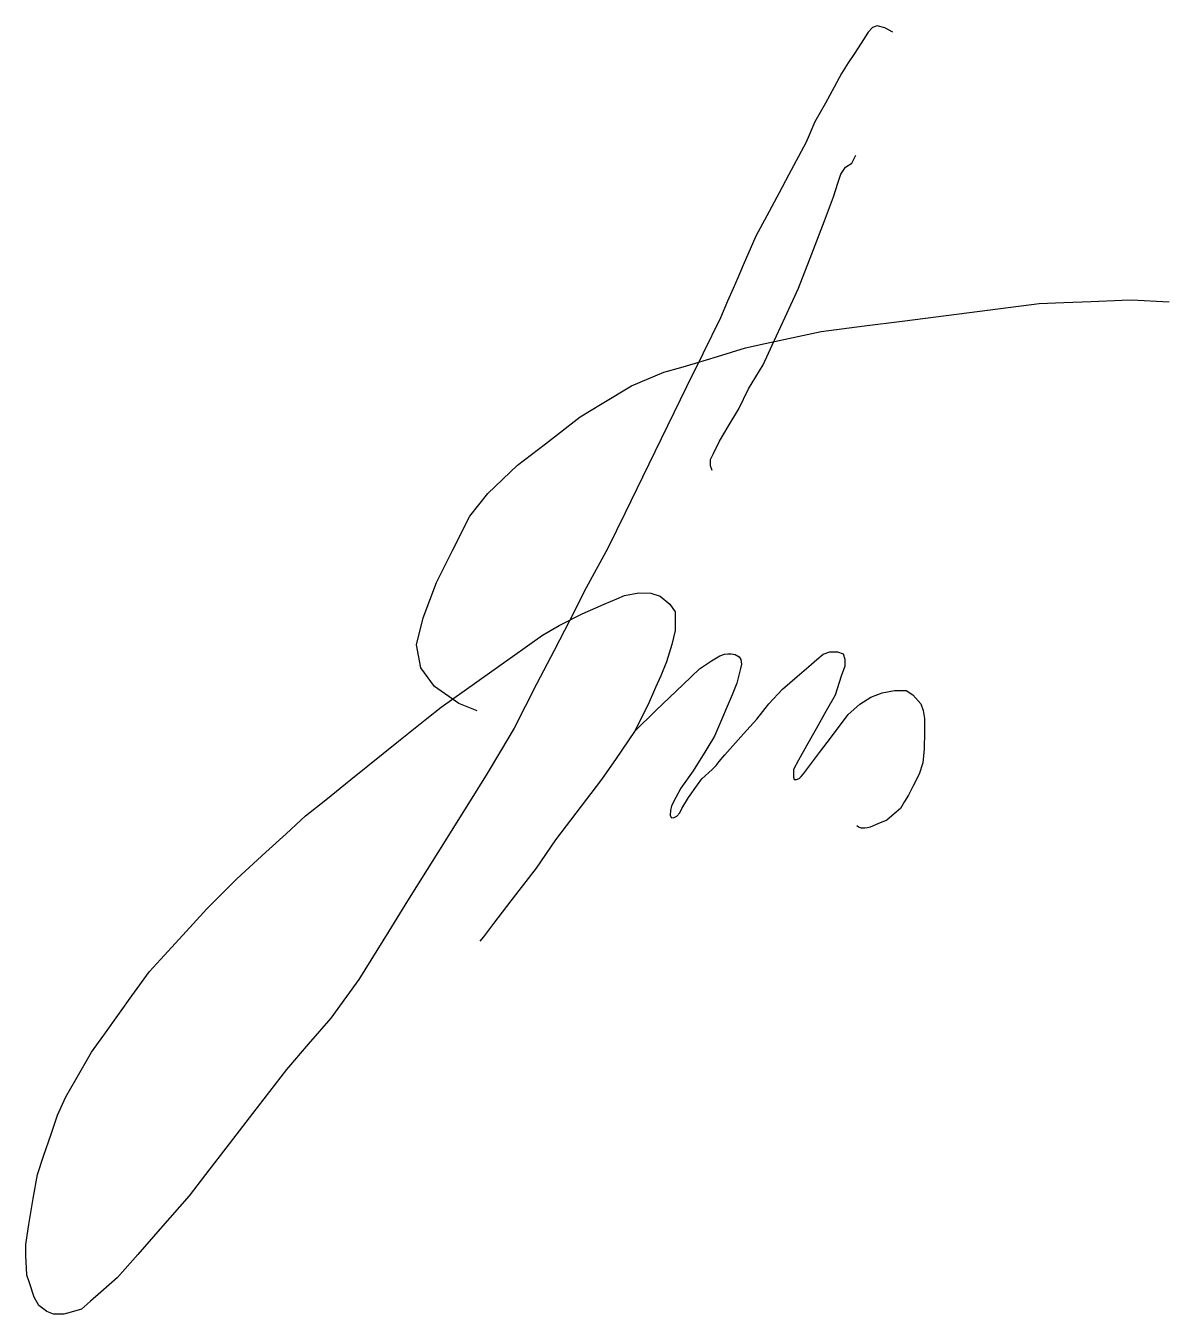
# Model space of a CAD drawing. Header units: millimetres. Extents: x 3.48 to 6.93, y 0.47 to 4.36.
import ezdxf

# ---------------------------------------------------------------- set-up
doc = ezdxf.new("R2010")
doc.units = ezdxf.units.MM
doc.layers.add('Роспись', color=5, linetype='Continuous')

msp = doc.modelspace()

# ---------------------------------------------------------------- linework, layer by layer
at = {"layer": 'Роспись'}
for points in [[(6.092, 4.3365), (6.0681, 4.3493), (6.0451, 4.3556), (6.0306, 4.3509), (6.0179, 4.3368), (5.9965, 4.3035), (5.9763, 4.272), (5.9576, 4.2434), (5.9367, 4.2113), (5.9152, 4.1707), (5.8884, 4.1224), (5.8568, 4.0653), (5.8305, 4.0043), (5.7772, 3.9046), (5.7489, 3.8518), (5.7113, 3.7816), (5.6787, 3.7205), (5.6407, 3.6335), (5.6238, 3.5946), (5.61, 3.563), (5.5931, 3.5243), (5.5714, 3.4744), (5.5183, 3.3656), (5.4695, 3.2656), (5.3928, 3.1084), (5.3367, 2.9935), (5.2843, 2.8859), (5.2319, 2.7787), (5.1666, 2.6586), (5.1168, 2.5618), (5.0696, 2.47), (5.017, 2.3678), (4.9823, 2.3004), (4.9489, 2.2355), (4.9077, 2.1663), (4.8673, 2.0983), (4.8159, 2.0161), (4.7189, 1.8604), (4.6276, 1.7138), (4.5706, 1.6222), (4.4803, 1.4772), (4.4426, 1.4252), (4.3956, 1.3605), (4.3277, 1.2816), (4.262, 1.2053), (4.1594, 1.0722), (4.0891, 0.981), (4.0179, 0.8885), (3.9681, 0.824), (3.8811, 0.7244), (3.8132, 0.6466), (3.7522, 0.5768), (3.7014, 0.5328), (3.6705, 0.506), (3.6428, 0.4821), (3.6117, 0.4728), (3.5897, 0.4663), (3.5586, 0.4663), (3.539, 0.4747), (3.5149, 0.493), (3.5004, 0.5183), (3.4865, 0.5606), (3.4786, 0.5845), (3.4774, 0.6057), (3.4751, 0.6441), (3.4751, 0.6764), (3.4791, 0.7041), (3.4839, 0.7371), (3.4977, 0.8158), (3.5104, 0.8878), (3.529, 0.9432), (3.5513, 1.0098), (3.5705, 1.067), (3.5963, 1.123), (3.6259, 1.1746), (3.6734, 1.2573), (3.7105, 1.3089), (3.758, 1.3749), (3.7956, 1.4271), (3.8487, 1.5011), (3.8925, 1.549), (3.9491, 1.611), (4.0214, 1.6902), (4.1117, 1.7808), (4.1995, 1.8609), (4.2605, 1.9166), (4.3198, 1.9707), (4.3803, 2.0192), (4.4562, 2.0801), (4.5078, 2.1215), (4.6003, 2.1957), (4.6858, 2.2643), (4.7284, 2.2984), (4.9439, 2.4519), (5.0342, 2.5162), (5.085, 2.5452), (5.1541, 2.5808), (5.221, 2.6094), (5.2589, 2.6257), (5.2821, 2.6356), (5.325, 2.644), (5.362, 2.643), (5.3897, 2.6341), (5.419, 2.6093), (5.4346, 2.5862), (5.4346, 2.563), (5.4346, 2.5302), (5.4245, 2.4876), (5.4091, 2.4359), (5.3921, 2.3929), (5.3752, 2.3581), (5.354, 2.3071), (5.312, 2.2256), (5.2572, 2.1434), (5.2128, 2.0806), (5.0736, 1.8985), (5.015, 1.813), (4.9391, 1.7139), (4.8865, 1.6453), (4.8564, 1.606), (4.8456, 1.592)], [(5.5468, 3.0136), (5.5417, 3.0269), (5.5417, 3.0461), (5.5507, 3.0648), (5.5686, 3.1018), (5.595, 3.1464), (5.6267, 3.1996), (5.656, 3.2596), (5.7007, 3.3321), (5.7278, 3.3911), (5.7669, 3.476), (5.8072, 3.5634), (5.8472, 3.6677), (5.8852, 3.7668), (5.9129, 3.839), (5.9264, 3.8808), (5.935, 3.9077), (5.9494, 3.9286), (5.9679, 3.9405), (5.9802, 3.9653)], [(4.8378, 2.2881), (4.7823, 2.3103), (4.7087, 2.3608), (4.6677, 2.418), (4.6539, 2.4866), (4.6744, 2.5686), (4.7146, 2.6756), (4.7642, 2.7739), (4.8156, 2.8755), (4.8695, 2.9434), (4.9594, 3.0291), (5.0432, 3.094), (5.1483, 3.1755), (5.2149, 3.2153), (5.3037, 3.2683), (5.4009, 3.3098), (5.4521, 3.3243), (5.4962, 3.3376), (5.5631, 3.3578), (5.647, 3.3831), (5.7067, 3.3965), (5.8753, 3.4329), (6.0066, 3.4498), (6.12, 3.4643), (6.3858, 3.4984), (6.5336, 3.5174), (6.6076, 3.5203), (6.691, 3.5236), (6.7836, 3.5272), (6.8127, 3.5283), (6.9261, 3.5222)], [(5.312, 2.2256), (5.3771, 2.2884), (5.4593, 2.3677), (5.5082, 2.4149), (5.5443, 2.4389), (5.5701, 2.4538), (5.5837, 2.4583), (5.5935, 2.4601), (5.6036, 2.4601), (5.6164, 2.4576), (5.6277, 2.4505), (5.633, 2.4424), (5.635, 2.4283), (5.6323, 2.4154), (5.6211, 2.3709), (5.6068, 2.3356), (5.5922, 2.301), (5.5748, 2.2601), (5.554, 2.2112), (5.5272, 2.1679), (5.4895, 2.1068), (5.452, 2.0547), (5.4374, 2.0265), (5.424, 2.0006), (5.4212, 1.9871), (5.4204, 1.9724), (5.4229, 1.9656), (5.4301, 1.9643), (5.4398, 1.9698), (5.4491, 1.9797), (5.4548, 1.9927), (5.4752, 2.0266), (5.5022, 2.0646), (5.515, 2.0826), (5.5463, 2.1102), (5.5585, 2.1232), (5.5675, 2.135), (5.5849, 2.1554), (5.6172, 2.1912), (5.6413, 2.2178), (5.6818, 2.2623), (5.7173, 2.3091), (5.7587, 2.353), (5.8036, 2.3915), (5.8388, 2.4217), (5.8629, 2.4424), (5.8816, 2.4584), (5.9017, 2.4654), (5.9248, 2.4654), (5.9421, 2.4595), (5.9475, 2.4432), (5.9475, 2.4225), (5.9362, 2.392), (5.9175, 2.3355), (5.8907, 2.2874), (5.8603, 2.233), (5.8318, 2.1819), (5.8077, 2.1387), (5.7922, 2.1109), (5.7922, 2.0873), (5.7944, 2.0804), (5.8007, 2.0804), (5.8089, 2.0833), (5.8149, 2.0896), (5.8223, 2.0971), (5.8708, 2.1617), (5.9068, 2.2097), (5.9572, 2.2767), (5.9928, 2.3076), (6.0258, 2.3286), (6.0593, 2.3421), (6.0973, 2.3491), (6.1317, 2.3491), (6.1522, 2.3356), (6.1767, 2.3091), (6.1836, 2.2884), (6.1873, 2.2645), (6.1873, 2.2235), (6.1865, 2.173), (6.1828, 2.1309), (6.1712, 2.0969), (6.1535, 2.0612), (6.1397, 2.0332), (6.1276, 2.0138), (6.1148, 1.993), (6.0955, 1.9765), (6.0736, 1.9577), (6.0468, 1.9465), (6.0238, 1.9368), (6.0155, 1.9346), (6.0073, 1.9333), (5.9971, 1.9333), (5.9884, 1.9367), (5.9829, 1.9401)]]:
    msp.add_lwpolyline(points, dxfattribs=at)

doc.saveas('drawing.dxf')
